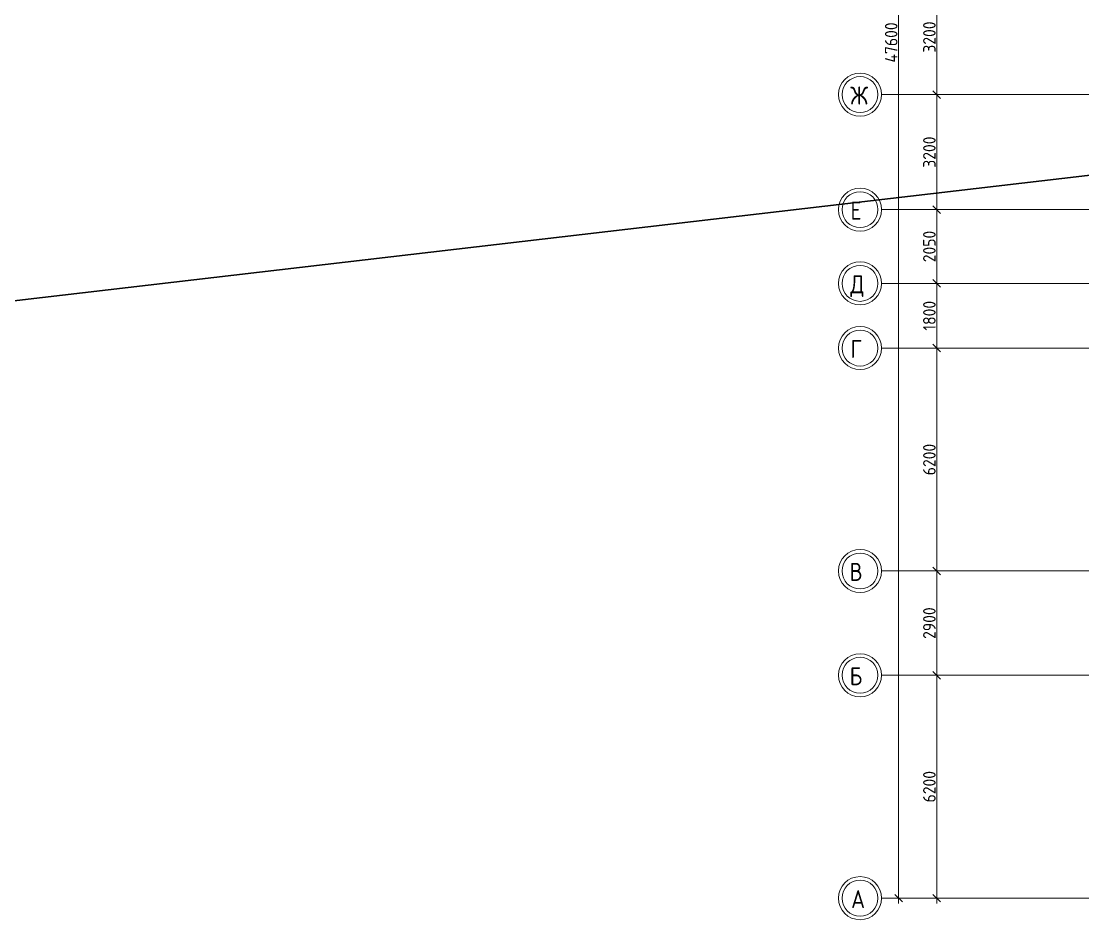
# Model space of a CAD drawing. Header units: millimetres. Extents: x -695119 to 412940, y -249585 to 622758.
# Drawn here: x -51620 to -22079, y -68070 to -43080 of the extents above; entities that cross this region are included whole.
import ezdxf

# ---------------------------------------------------------------- set-up
doc = ezdxf.new("R2010")
doc.units = ezdxf.units.MM
doc.linetypes.add('ADSK_Линия сетки', pattern=[25, 20, -2.5, 0, -2.5])
for name, color, linetype, lineweight in [('_Схема', 5, 'Continuous', 30), ('Оси', 252, 'Continuous', 9), ('Размеры', 7, 'Continuous', 9)]:
    doc.layers.add(name, color=color, linetype=linetype, lineweight=lineweight)
doc.styles.add('GOST Common', font='', dxfattribs={"width": 0.9, "height": 500})
doc.styles.add('ISOCPEUR', font='isocpeur.ttf', dxfattribs={"width": 0.9, "height": 350})
doc.styles.get('GOST Common').set_extended_font_data('GOST type B')

# ---------------------------------------------------------------- blocks, each defined once
blk = doc.blocks.new('_Oblique')
at = {"color": 0, "linetype": 'ByBlock', "lineweight": -2}
blk.add_line((-0.5, -0.5), (0.5, 0.5), dxfattribs=at)
blk = doc.blocks.new('1 этаж')
at = {"layer": 'Оси', "color": 251, "linetype": 'ADSK_Линия сетки', "true_color": 0x636466}
for p, q in [((-30136, -126297), (-72628, -126297)), ((-30136, -129497), (-72628, -129497)), ((4311, -131547), (-72628, -131547)), ((4311, -133347), (-72628, -133347)), ((4311, -139547), (-72628, -139547)), ((4311, -142447), (-72628, -142447)), ((4311, -148647), (-72628, -148647))]:
    blk.add_line(p, q, dxfattribs=at)
at = {"layer": 'Оси', "color": 251, "lineweight": 20, "true_color": 0x636466}
for centre, radius, start, end in [((-73228, -126297), 600, 90, 270), ((-73228, -126297), 500, 90, 270), ((-73228, -126297), 600, 270, 90), ((-73228, -126297), 500, 270, 90), ((-73228, -129497), 600, 90, 270), ((-73228, -129497), 500, 90, 270), ((-73228, -129497), 600, 270, 90), ((-73228, -129497), 500, 270, 90), ((-73228, -131547), 600, 90, 270), ((-73228, -131547), 500, 90, 270), ((-73228, -131547), 600, 270, 90), ((-73228, -131547), 500, 270, 90), ((-73228, -133347), 600, 90, 270), ((-73228, -133347), 500, 90, 270), ((-73228, -133347), 600, 270, 90), ((-73228, -133347), 500, 270, 90), ((-73228, -139547), 600, 90, 270), ((-73228, -139547), 500, 90, 270), ((-73228, -139547), 600, 270, 90), ((-73228, -139547), 500, 270, 90), ((-73228, -142447), 600, 90, 270), ((-73228, -142447), 500, 90, 270), ((-73228, -142447), 600, 270, 90), ((-73228, -142447), 500, 270, 90), ((-73228, -148647), 600, 90, 270), ((-73228, -148647), 500, 90, 270), ((-73228, -148647), 600, 270, 90), ((-73228, -148647), 500, 270, 90)]:
    blk.add_arc(centre, radius, start, end, dxfattribs=at)
at = {"layer": 'Размеры', "color": 251, "lineweight": 18, "true_color": 0x636466}
for p, q in [((-72155, -148797), (-72155, -100897)), ((-71093, -126447), (-71093, -122947)), ((-71093, -129647), (-71093, -126147)), ((-71043, -126297), (-70943, -126297)), ((-71043, -126297), (-70943, -126297)), ((-71093, -131697), (-71093, -129347)), ((-71043, -129497), (-70943, -129497)), ((-71043, -129497), (-70943, -129497)), ((-71093, -133497), (-71093, -131397)), ((-71043, -131547), (-70943, -131547)), ((-71043, -131547), (-70943, -131547)), ((-71093, -139697), (-71093, -133197)), ((-71043, -133347), (-70943, -133347)), ((-71043, -133347), (-70943, -133347)), ((-71093, -142597), (-71093, -139397)), ((-71043, -139547), (-70943, -139547)), ((-71043, -139547), (-70943, -139547)), ((-71093, -148797), (-71093, -142297)), ((-71043, -142447), (-70943, -142447)), ((-71043, -142447), (-70943, -142447)), ((-72105, -148647), (-72005, -148647)), ((-71043, -148647), (-70943, -148647))]:
    blk.add_line(p, q, dxfattribs=at)
at = {"layer": 'Размеры', "color": 251, "lineweight": 18, "true_color": 0x636466, "xscale": 212.1, "yscale": 212.1, "zscale": 212.1}
for p, rotation in [((-71093, -126297), 90), ((-71093, -126297), 270), ((-71093, -129497), 90), ((-71093, -129497), 270), ((-71093, -131547), 90), ((-71093, -131547), 270), ((-71093, -133347), 90), ((-71093, -133347), 270), ((-71093, -139547), 90), ((-71093, -139547), 270), ((-71093, -142447), 90), ((-71093, -142447), 270), ((-72155, -148647), 270), ((-71093, -148647), 270)]:
    blk.add_blockref('_Oblique', p, dxfattribs=dict(at, rotation=rotation))
at = {"layer": 'Оси', "color": 251, "true_color": 0x636466, "style": 'GOST Common', "width": 0.9}
for s, p in [('Ж', (-73499, -126573)), ('Е', (-73495, -129773)), ('Д', (-73497, -131823)), ('Г', (-73495, -133623)), ('В', (-73519, -139823)), ('Б', (-73516, -142723)), ('А', (-73475, -148923))]:
    blk.add_text(s, height=500, dxfattribs=at).set_placement(p)
at = {"layer": 'Размеры', "color": 251, "lineweight": 20, "true_color": 0x636466, "char_height": 350, "attachment_point": 5, "rotation": 90, "style": 'ISOCPEUR'}
for s, insert, width in [('\\A1;47600', (-72360, -124847), 1360.27), ('\\A1;3200', (-71298, -124697), 1059.58), ('\\A1;3200', (-71298, -127897), 1059.58), ('\\A1;2050', (-71298, -130522), 1059.58), ('\\A1;1800', (-71298, -132447), 980.83), ('\\A1;6200', (-71298, -136447), 1059.58), ('\\A1;2900', (-71298, -140997), 1059.58), ('\\A1;6200', (-71298, -145547), 1059.58)]:
    blk.add_mtext(s, dxfattribs=dict(at, insert=insert, width=width))

msp = doc.modelspace()

# ---------------------------------------------------------------- linework, layer by layer
at = {"layer": '_Схема', "color": 5}
msp.add_line((-160630.689, -63538.828), (220869.926, -19071.484), dxfattribs=at)

# ---------------------------------------------------------------- block references
msp.add_blockref('1 этаж', (44950.089, 81176.937))

doc.saveas('drawing.dxf')
